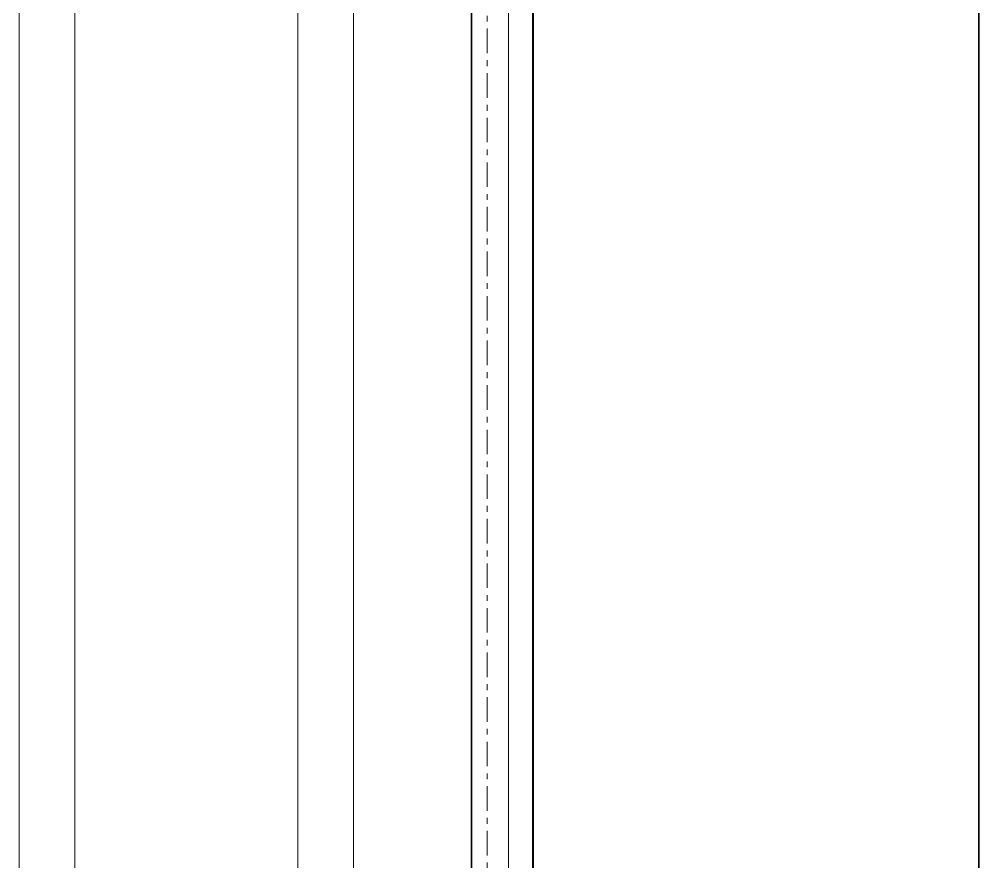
# Model space of a CAD drawing. Header units: millimetres. Extents: x -153298 to 620751, y -313239 to 250031.
# Drawn here: x 134017.9 to 134233.2, y -294563.9 to -294374.9 of the extents above; entities that cross this region are included whole.
import ezdxf

# ---------------------------------------------------------------- set-up
doc = ezdxf.new("R2010")
doc.units = ezdxf.units.MM
doc.linetypes.add('DPA_Grid _ Level 100', pattern=[10, 5.5, -1.6, 1.3, -1.6])
for name, color, linetype, lineweight in [('A-FLOR-HRAL', 7, 'Continuous', 25), ('A-GENM', 7, 'Continuous', 9), ('A-GLAZ-CWMG', 7, 'Continuous', 35), ('S-GRID', 7, 'Continuous', 0), ('WALL-E', 7, 'Continuous', 35)]:
    doc.layers.add(name, color=color, linetype=linetype, lineweight=lineweight)

# ---------------------------------------------------------------- blocks, each defined once
blk = doc.blocks.new('Rectangular Mullion - Mullion_H-Beam-17948301-2120-01 ENTRANCE 1 SECTION A')
at = {"layer": 'A-GLAZ-CWMG', "color": 7}
for p, q in [((-849117.13, 103450), (-849117.13, 101450)), ((-849117.1, 101450), (-849117.1, 103450)), ((-849017.13, 103450), (-849017.13, 101350)), ((-849017.1, 103450), (-849017.1, 101350))]:
    blk.add_line(p, q, dxfattribs=at)
blk = doc.blocks.new('BOLLARD - BOLLARD-17242057-2120-01 ENTRANCE 1 SECTION A')
at = {"layer": 'A-GENM', "color": 7}
blk.add_line((-849122.63, 101460), (-849122.63, 102410), dxfattribs=at)
blk = doc.blocks.new('Railing - 2800 _L_-10729080-2120-01 ENTRANCE 1 SECTION A')
at = {"layer": 'A-FLOR-HRAL', "color": 7, "lineweight": 9}
for p, q in [((-849219.87, 102508.5), (-849219.87, 101731)), ((-849169.87, 101731), (-849169.87, 102508.5))]:
    blk.add_line(p, q, dxfattribs=at)
blk = doc.blocks.new('Railing - 2800 _L_-V381-2120-01 ENTRANCE 1 SECTION A')
at = {"layer": 'A-FLOR-HRAL', "color": 7, "lineweight": 9}
for p, q in [((-849232.37, 102625), (-849232.37, 101453.2)), ((-849157.37, 101453.2), (-849157.37, 102625)), ((-849219.87, 102508.5), (-849219.87, 101731)), ((-849169.87, 101731), (-849169.87, 102508.5))]:
    blk.add_line(p, q, dxfattribs=at)
blk = doc.blocks.new('Railing - Railing-17921675-2120-01 ENTRANCE 1 SECTION A')
at = {"color": 7}
for name in ['Railing - 2800 _L_-10729080-2120-01 ENTRANCE 1 SECTION A', 'Railing - 2800 _L_-V381-2120-01 ENTRANCE 1 SECTION A']:
    blk.add_blockref(name, (0, 0), dxfattribs=at)

msp = doc.modelspace()

# ---------------------------------------------------------------- linework, layer by layer
at = {"layer": 'S-GRID', "color": 7, "linetype": 'DPA_Grid _ Level 100'}
msp.add_line((134122.88, -309692.5036), (134122.88, -276432.3847), dxfattribs=at)
at = {"layer": 'WALL-E', "color": 7}
msp.add_line((134119.3608, -294996.753), (134119.3608, -293996.753), dxfattribs=at)
msp.add_line((134119.3608, -294996.753), (134119.3608, -293996.753), dxfattribs=at)

# ---------------------------------------------------------------- block references
at = {"layer": 'A-FLOR-HRAL', "color": 7, "lineweight": 9}
msp.add_blockref('Railing - Railing-17921675-2120-01 ENTRANCE 1 SECTION A', (983250.2539, -396446.753), dxfattribs=at)
at = {"layer": 'A-GENM', "color": 7}
msp.add_blockref('BOLLARD - BOLLARD-17242057-2120-01 ENTRANCE 1 SECTION A', (983250.2539, -396446.753), dxfattribs=at)
at = {"layer": 'A-GLAZ-CWMG', "color": 7}
msp.add_blockref('Rectangular Mullion - Mullion_H-Beam-17948301-2120-01 ENTRANCE 1 SECTION A', (983250.2539, -396446.753), dxfattribs=at)

doc.saveas('drawing.dxf')
